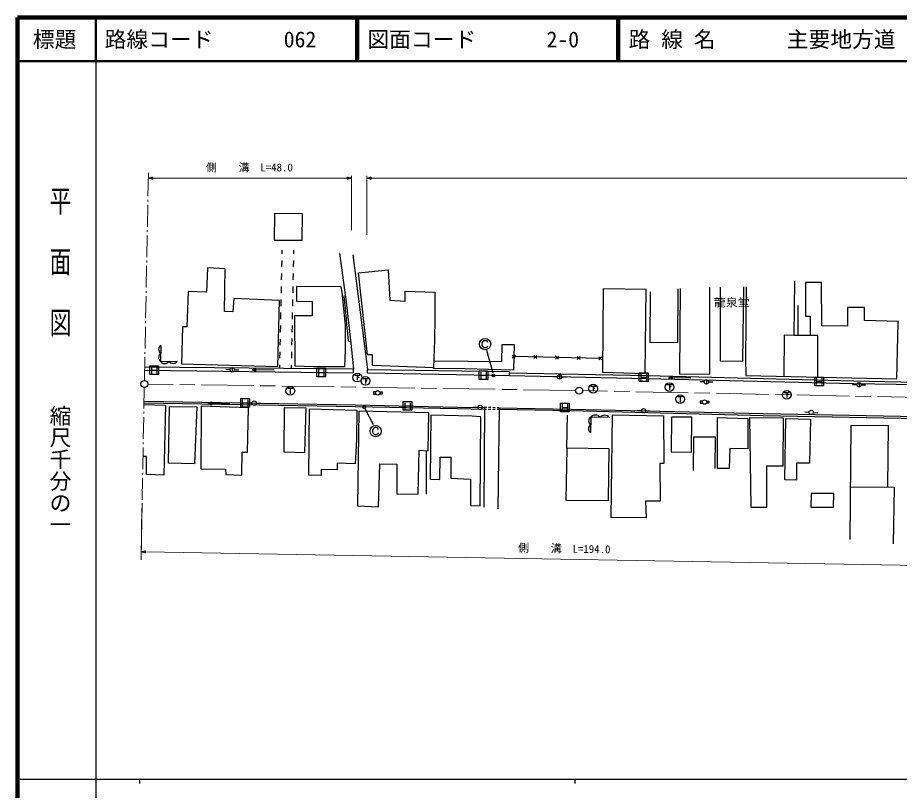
# Model space of a CAD drawing. Units: millimetres, scale not verified. Extents: x 40000 to 680000, y 20000 to 380000.
# Drawn here: x 40000 to 242596, y 202409 to 380000 of the extents above; entities that cross this region are included whole.
import ezdxf
from ezdxf.enums import TextEntityAlignment as Align

# ---------------------------------------------------------------- set-up
doc = ezdxf.new("R2010")
doc.units = ezdxf.units.MM
doc.header["$LTSCALE"] = 1000
doc.linetypes.add('CHAIN', pattern=[18.5, 12, -1.5, 3.5, -1.5])
for name, color, linetype, lineweight in [('M-BGD', 7, 'Continuous', 25), ('M-BGD-EXST', 7, 'Continuous', 25), ('M-BGD-HTXT', 7, 'Continuous', 13), ('M-BMK', 2, 'CHAIN', 13), ('M-BMK-SRVR', 3, 'Continuous', 25), ('M-STR-HTXT', 7, 'Continuous', 13), ('M-STR-STRC', 7, 'Continuous', 25), ('M-TTL', 2, 'Continuous', 140), ('M-TTL-BAND', 7, 'Continuous', 25), ('M-TTL-LINE', 7, 'Continuous', 50)]:
    doc.layers.add(name, color=color, linetype=linetype, lineweight=lineweight)
doc.layers.add('M-TTL-TXT', color=7, linetype='Continuous')
doc.styles.add('@ＭＳ ゴシック', font='')
doc.styles.add('ＭＳ ゴシック', font='')
doc.styles.get('@ＭＳ ゴシック').set_extended_font_data('@MS Gothic')
doc.styles.get('ＭＳ ゴシック').set_extended_font_data('MS Gothic')

msp = doc.modelspace()

# ---------------------------------------------------------------- linework, layer by layer
at = {"layer": 'M-BGD'}
for p, q in [((100794, 325710), (100813, 326573)), ((103399, 326588), (103382, 325718)), ((100730, 322711), (100762, 324211)), ((103352, 324218), (103322, 322719)), ((116993, 325515), (120380, 299099)), ((100666, 319712), (100698, 321211)), ((103292, 321219), (103262, 319719)), ((100601, 316712), (100634, 318212)), ((103232, 318220), (103202, 316720)), ((218422, 306975), (218555, 319489)), ((184219, 298218), (184413, 317556)), ((185319, 316964), (185232, 305453)), ((100537, 313713), (100569, 315213)), ((103172, 315220), (103142, 313721)), ((100473, 310714), (100505, 312213)), ((103112, 312221), (103082, 310721)), ((219250, 313828), (219250, 306973)), ((100409, 307715), (100441, 309214)), ((103052, 309221), (103022, 307722)), ((100344, 304715), (100376, 306215)), ((102992, 306222), (102961, 304722)), ((100280, 301716), (100312, 303216)), ((102931, 303223), (102901, 301723)), ((153636, 301740), (154358, 302433)), ((154343, 301726), (153651, 302447)), ((173895, 301686), (153997, 302086)), ((158611, 301640), (159332, 302332)), ((159318, 301626), (158625, 302347)), ((163585, 301540), (164307, 302232)), ((164292, 301526), (163600, 302247)), ((168560, 301440), (169281, 302132)), ((169267, 301426), (168574, 302147)), ((173534, 301340), (174255, 302032)), ((174241, 301326), (173548, 302047)), ((100229, 299353), (100248, 300216)), ((102871, 300223), (102854, 299353)), ((117163, 299184), (69198, 299687)), ((88821, 299084), (87821, 299096)), ((89321, 299577), (89321, 298577)), ((89821, 299077), (90821, 299077)), ((93921, 299040), (94677, 299404)), ((98921, 298966), (93921, 299040)), ((94666, 298654), (93921, 299040)), ((94677, 299404), (94666, 298654)), ((135541, 299352), (135535, 299523)), ((164535, 297931), (164535, 296931)), ((164035, 297443), (163035, 297465)), ((165034, 297420), (166034, 297398)), ((189661, 297229), (190418, 297590)), ((194660, 297137), (189661, 297229)), ((190404, 296840), (189661, 297229)), ((190418, 297590), (190404, 296840)), ((197752, 296305), (196752, 296326)), ((198252, 296795), (198252, 295795)), ((198752, 296295), (199752, 296295)), ((233342, 296126), (233342, 295126)), ((232842, 295616), (231843, 295595)), ((233842, 295613), (234842, 295586)), ((74653, 277602), (74914, 290633)), ((83789, 291300), (84542, 291669)), ((88789, 291266), (83789, 291300)), ((84537, 290920), (83789, 291300)), ((84542, 291669), (84537, 290920)), ((93853, 291413), (92853, 291431)), ((94853, 291396), (95852, 291378)), ((145750, 290429), (144750, 290447)), ((146747, 290472), (147742, 290575)), ((147308, 290401), (147135, 267519)), ((147714, 289959), (147305, 289966)), ((147718, 290394), (147308, 290401)), ((148714, 289940), (148214, 289950)), ((148718, 290376), (148218, 290385)), ((149714, 289922), (149214, 289931)), ((149718, 290358), (149218, 290367)), ((150623, 289905), (150214, 289913)), ((150628, 290342), (150218, 290349)), ((150628, 290342), (150352, 267095)), ((166185, 281065), (166316, 288628)), ((183343, 289665), (182343, 289689)), ((184342, 289642), (185342, 289618)), ((207800, 287904), (207754, 280878)), ((221865, 289287), (220866, 289335)), ((222864, 289243), (223863, 289202)), ((200308, 283690), (200221, 276409)), ((133842, 280493), (133842, 270482)), ((227575, 270651), (222319, 270651))]:
    msp.add_line(p, q, dxfattribs=at)
for points in [[(99065, 335035), (105350, 335001), (105317, 328782), (99032, 328815)], [(83635, 322467), (83381, 316879), (79147, 317049), (78893, 308921), (77877, 308921), (77623, 300454), (99806, 299861), (100145, 315017), (89646, 315440), (89477, 312392), (87529, 312477), (87699, 322298)], [(135535, 299523), (121565, 300031), (121565, 302486), (120380, 302486), (118348, 321367), (125121, 322044), (125545, 315101), (129016, 314847), (129016, 317133), (135874, 316879), (135874, 311037), (135789, 305957)], [(108019, 299861), (115215, 299861), (115300, 303587), (115300, 309344), (114538, 316879), (114369, 318149), (104039, 318234), (104039, 314847), (107680, 314763), (107680, 311461), (103616, 311461), (103701, 299946)], [(93034, 290340), (82195, 290717), (82111, 276324), (87783, 276239), (87868, 274969), (91509, 274885), (91593, 280134), (92779, 280134)], [(101330, 290379), (106241, 290294), (105902, 279965), (101245, 280134)], [(107087, 290125), (117925, 289786), (117840, 283013), (117586, 277425), (113437, 277594), (113437, 276070), (109712, 276155), (109712, 274800), (106918, 274885)], [(118433, 289532), (118094, 267773), (122920, 267603), (123259, 277425), (127153, 277340), (127153, 270567), (132064, 270482), (132233, 280557), (134350, 280473), (134519, 289193)], [(137059, 278949), (139515, 278949), (139515, 274123), (144087, 273953), (144087, 267857), (146288, 267773), (146457, 288262), (144425, 288431), (134943, 288601), (134773, 273953), (136975, 273869)], [(176683, 288685), (188367, 288516), (188452, 277509), (187521, 277509), (187605, 268873), (184303, 268873), (184388, 265063), (176345, 265148)], [(190271, 288148), (190145, 280219), (194802, 280134), (194887, 288177)], [(208181, 288014), (208433, 267519), (212159, 267519), (212159, 277001), (215884, 277001), (215969, 287923)], [(218932, 277594), (218932, 273699), (216307, 273784), (216477, 287839), (222149, 287754), (221980, 277594)], [(166185, 281065), (165931, 269127), (175752, 269043), (175921, 280896)]]:
    msp.add_lwpolyline(points, close=True, dxfattribs=at)
for points in [[(113945, 325854), (115469, 314593), (116485, 305873), (117163, 299184)], [(201406, 318065), (201406, 301131), (206655, 301047), (206825, 318149)], [(207417, 318149), (207248, 301555), (207333, 297745), (242046, 296983), (242300, 309937), (242385, 310191), (234595, 310360), (234595, 313408), (230701, 313408), (230701, 309090), (224774, 309175), (224689, 319165), (221049, 319165), (221049, 311376), (222065, 311376), (222065, 306973)], [(184413, 317556), (174567, 317641), (174397, 298507), (184219, 298218)], [(185232, 305453), (191669, 305365), (191754, 317641)], [(192262, 317726), (192093, 298168), (199035, 298083), (199035, 318065)], [(259657, 315863), (261399, 295414), (232061, 295850), (184640, 296981), (152982, 297690), (153026, 298355)], [(153026, 298355), (184678, 297732), (232132, 296502), (260673, 295882), (259139, 315841)], [(218509, 306973), (216137, 307027), (216053, 297553)], [(223843, 297382), (223843, 306973), (218509, 306973)], [(72893, 304666), (72864, 300971), (76692, 301047)], [(135599, 301132), (151283, 300962), (151368, 304857), (154077, 304857), (153908, 299015), (148297, 299118)], [(69157, 299015), (117163, 298337), (117163, 299184)], [(152982, 297690), (120363, 298292), (120380, 299099)], [(120380, 299099), (152977, 298676), (153026, 298355)], [(148297, 299118), (142817, 299269), (135541, 299352)], [(69047, 291845), (117609, 291000), (141086, 290512), (147308, 290401)], [(69033, 291077), (73983, 290971), (73559, 274885), (69580, 274969), (69580, 279118), (68803, 279118)], [(147305, 289966), (141057, 290081), (117613, 290516), (69038, 291377)], [(74914, 290633), (81179, 290548), (80671, 277425), (74653, 277602)], [(265871, 259837), (262738, 287490), (211334, 288495), (167099, 289603), (150623, 289905)], [(150628, 290342), (167158, 290047), (211364, 289005), (262532, 288058)], [(175996, 288104), (171681, 288192), (171666, 284601)], [(207754, 280878), (203607, 280981), (203523, 276409), (200813, 276409), (200813, 288093), (207800, 287904)], [(231293, 260068), (231547, 286315), (240014, 286230), (239845, 272104)], [(195310, 275901), (195395, 283690), (200308, 283690)], [(231410, 272175), (241369, 272091), (241199, 259052)], [(222319, 270651), (222234, 267519), (227483, 267519), (227575, 270651)]]:
    msp.add_lwpolyline(points, dxfattribs=at)
for centre in [(89321, 299077), (164535, 297431), (198252, 296295), (233342, 295626), (94353, 291404), (146250, 290420), (183843, 289653), (222365, 289263)]:
    msp.add_circle(centre, 500, dxfattribs=at)
for centre, radius, start, end in [((73489, 303737), 1103, 122.69136, 236.39192), ((73475, 301890), 1103, 122.69136, 236.39192), ((73808, 301656), 1166, 215.96951, 326.29136), ((75722, 301694), 1166, 215.96951, 326.29136), ((172233, 287292), 1056, 121.53995, 237.98848), ((172741, 287256), 1415, 39.10354, 138.54217), ((174899, 287211), 1415, 39.10354, 138.54217), ((172226, 285496), 1056, 121.53995, 237.98848)]:
    msp.add_arc(centre, radius, start, end, dxfattribs=at)
msp.add_open_spline([(114936, 316080), (115196, 313531), (115264, 312886), (115458, 310838), (115601, 309337), (115667, 308495), (115813, 306995), (115848, 306633), (115837, 306425), (115912, 306069), (115949, 305890), (115947, 305751), (116089, 305635), (116223, 305526), (116352, 305527), (116520, 305532)], degree=3, knots=[0, 0, 0, 0, 1, 1, 1, 2, 2, 2, 3, 3, 3, 4, 4, 4, 5, 5, 5, 5], dxfattribs=at)
at = {"layer": 'M-BGD-EXST'}
for p, q in [((117453, 297820), (118653, 297820)), ((118053, 297820), (118053, 296670)), ((118053, 297520), (118453, 297320)), ((119315, 297055), (120515, 297055)), ((119915, 297055), (119915, 295905)), ((119915, 296755), (120315, 296555)), ((102106, 294811), (103206, 294811)), ((102656, 294811), (102656, 293561)), ((122309, 293995), (121742, 293995)), ((121742, 293995), (121742, 293495)), ((123175, 293995), (123742, 293995)), ((123742, 293995), (123742, 293495)), ((171647, 295278), (172847, 295278)), ((172247, 295278), (172247, 294128)), ((172247, 294978), (172647, 294778)), ((189183, 295648), (190383, 295648)), ((189783, 295648), (189783, 294498)), ((189783, 295348), (190183, 295148)), ((216113, 293878), (217313, 293878)), ((216713, 293878), (216713, 292728)), ((121742, 293495), (122309, 293495)), ((123742, 293495), (123175, 293495)), ((191671, 292904), (192771, 292904)), ((192221, 292904), (192221, 291654)), ((197419, 291889), (196852, 291889)), ((196852, 291889), (196852, 291389)), ((198285, 291889), (198852, 291889)), ((198852, 291889), (198852, 291389)), ((216713, 293578), (217113, 293378)), ((196852, 291389), (197419, 291389)), ((198852, 291389), (198285, 291389))]:
    msp.add_line(p, q, dxfattribs=at)
for centre, radius in [((118053, 297270), 1000), ((119915, 296505), 1000), ((189783, 295098), 1000), ((102656, 294211), 1000), ((122742, 293745), 500), ((172247, 294728), 1000), ((216713, 293328), 1000), ((192221, 292304), 1000), ((197852, 291639), 500)]:
    msp.add_circle(centre, radius, dxfattribs=at)
at = {"layer": 'M-BGD-HTXT'}
for p, q in [((70054, 344303), (69951, 338948)), ((69913, 336949), (69817, 331949)), ((69936, 338148), (69928, 337748)), ((69801, 331150), (69794, 330750)), ((69778, 329950), (69682, 324951)), ((69644, 322951), (69548, 317952)), ((69667, 324151), (69659, 323751)), ((69533, 317152), (69525, 316752)), ((69510, 315952), (69414, 310953)), ((69398, 310153), (69391, 309754)), ((69375, 308954), (69280, 303955)), ((69241, 301955), (69138, 296600)), ((69264, 303155), (69257, 302755)), ((69108, 295000), (69016, 290192)), ((68977, 288193), (68881, 283194)), ((69000, 289392), (68993, 288993)), ((68866, 282394), (68858, 281994)), ((68843, 281194), (68747, 276195)), ((68709, 274195), (68613, 269196)), ((68732, 275395), (68724, 274995)), ((68597, 268396), (68590, 267996)), ((68574, 267197), (68478, 262197)), ((68463, 261398), (68455, 260998)), ((68440, 260198), (68348, 255390))]:
    msp.add_line(p, q, dxfattribs=at)
at = {"layer": 'M-BMK'}
for p, q in [((168227, 294309), (69923, 295788)), ((268037, 292285), (169827, 294281))]:
    msp.add_line(p, q, dxfattribs=at)
at = {"layer": 'M-BMK-SRVR'}
for centre in [(69123, 295800), (169027, 294297)]:
    msp.add_circle(centre, 800, dxfattribs=at)
at = {"layer": 'M-STR-HTXT'}
for p, q in [((70031, 343107), (71031, 343357)), ((70031, 343107), (71031, 343107)), ((70031, 343107), (71031, 342857)), ((71031, 343157), (70231, 343157)), ((71031, 343057), (70231, 343057)), ((70431, 343207), (71031, 343207)), ((70431, 343007), (71031, 343007)), ((71031, 343257), (70631, 343257)), ((71031, 342957), (70631, 342957)), ((70831, 343307), (71031, 343307)), ((70831, 342907), (71031, 342907)), ((71031, 342857), (71031, 343357)), ((71031, 343107), (115739, 343107)), ((115739, 343357), (115739, 342857)), ((116739, 343107), (115739, 343357)), ((115939, 343307), (115739, 343307)), ((115739, 343257), (116139, 343257)), ((116339, 343207), (115739, 343207)), ((115739, 343157), (116539, 343157)), ((116739, 343107), (115739, 343107)), ((116739, 343107), (115739, 342857)), ((115739, 343057), (116539, 343057)), ((116339, 343007), (115739, 343007)), ((115739, 342957), (116139, 342957)), ((115939, 342907), (115739, 342907)), ((116739, 331120), (116739, 343607)), ((120231, 330068), (120231, 343607)), ((120231, 343107), (121231, 343357)), ((120231, 343107), (121231, 343107)), ((120231, 343107), (121231, 342857)), ((121231, 343157), (120431, 343157)), ((121231, 343057), (120431, 343057)), ((120631, 343207), (121231, 343207)), ((120631, 343007), (121231, 343007)), ((121231, 343257), (120831, 343257)), ((121231, 342957), (120831, 342957)), ((121031, 343307), (121231, 343307)), ((121031, 342907), (121231, 342907)), ((121231, 342857), (121231, 343357)), ((121231, 343107), (421251, 343107)), ((68597, 268216), (68394, 256739)), ((68403, 257239), (69407, 257471)), ((68805, 257332), (69405, 257321)), ((69406, 257371), (69006, 257378)), ((69206, 257425), (69406, 257421)), ((69398, 256971), (69407, 257471)), ((68403, 257239), (69403, 257221)), ((68403, 257239), (69398, 256971)), ((69402, 257171), (68602, 257185)), ((69404, 257271), (68604, 257285)), ((68801, 257132), (69401, 257121)), ((69400, 257071), (69000, 257078)), ((69199, 257025), (69399, 257021)), ((69403, 257221), (261730, 253823))]:
    msp.add_line(p, q, dxfattribs=at)
at = {"layer": 'M-STR-STRC'}
for p, q in [((146755, 305359), (146690, 305099)), ((146690, 305099), (146690, 304839)), ((146690, 304839), (146755, 304579)), ((146885, 305554), (146755, 305359)), ((146755, 304579), (146885, 304384)), ((147080, 305684), (146885, 305554)), ((146885, 304384), (147080, 304254)), ((147275, 305749), (147080, 305684)), ((147080, 304254), (147275, 304189)), ((147535, 305749), (147275, 305749)), ((147275, 304189), (147535, 304189)), ((147730, 305684), (147535, 305749)), ((147535, 304189), (147730, 304254)), ((147925, 305554), (147730, 305684)), ((147730, 304254), (147925, 304384)), ((148055, 305359), (147925, 305554)), ((147925, 304384), (148055, 304579)), ((149231, 298286), (147797, 303532)), ((70358, 297984), (70358, 299984)), ((70358, 299984), (72358, 299984)), ((72358, 299984), (72358, 297984)), ((72358, 297984), (70358, 297984)), ((70733, 299734), (70733, 298234)), ((70733, 298984), (71983, 298984)), ((71983, 299734), (71983, 298234)), ((108742, 297442), (108742, 299442)), ((108742, 299442), (110742, 299442)), ((109117, 299192), (109117, 297692)), ((109117, 298442), (110367, 298442)), ((110367, 299192), (110367, 297692)), ((110742, 299442), (110742, 297442)), ((146041, 296800), (146041, 298800)), ((146041, 298800), (148041, 298800)), ((146416, 298550), (146416, 297050)), ((147666, 298550), (147666, 297050)), ((148041, 298800), (148041, 296800)), ((182841, 296381), (182841, 298381)), ((182841, 298381), (184841, 298381)), ((183216, 298131), (183216, 296631)), ((184466, 298131), (184466, 296631)), ((184841, 298381), (184841, 296381)), ((110742, 297442), (108742, 297442)), ((148041, 296800), (146041, 296800)), ((146416, 297800), (147666, 297800)), ((184841, 296381), (182841, 296381)), ((183216, 297381), (184466, 297381)), ((223138, 295398), (223138, 297398)), ((223138, 297398), (225138, 297398)), ((223513, 297148), (223513, 295648)), ((223513, 296398), (224763, 296398)), ((224763, 297148), (224763, 295648)), ((225138, 297398), (225138, 295398)), ((225138, 295398), (223138, 295398)), ((91248, 290441), (91248, 292441)), ((91248, 292441), (93248, 292441)), ((91623, 292191), (91623, 290691)), ((92873, 292191), (92873, 290691)), ((93248, 292441), (93248, 290441)), ((128557, 289752), (128557, 291752)), ((128557, 291752), (130557, 291752)), ((130557, 291752), (130557, 289752)), ((93248, 290441), (91248, 290441)), ((91623, 291441), (92873, 291441)), ((121770, 286426), (119819, 290077)), ((130557, 289752), (128557, 289752)), ((128932, 291502), (128932, 290002)), ((128932, 290752), (130182, 290752)), ((130182, 291502), (130182, 290002)), ((164729, 289398), (164729, 291398)), ((164729, 291398), (166729, 291398)), ((165104, 291148), (165104, 289648)), ((165104, 290398), (166354, 290398)), ((166354, 291148), (166354, 289648)), ((166729, 291398), (166729, 289398)), ((166729, 289398), (164729, 289398)), ((121939, 285707), (121744, 285577)), ((122134, 285772), (121939, 285707)), ((122394, 285772), (122134, 285772)), ((122589, 285707), (122394, 285772)), ((122784, 285577), (122589, 285707)), ((121614, 285382), (121549, 285122)), ((121549, 285122), (121549, 284862)), ((121549, 284862), (121614, 284602)), ((121744, 285577), (121614, 285382)), ((121614, 284602), (121744, 284407)), ((121744, 284407), (121939, 284277)), ((121939, 284277), (122134, 284212)), ((122134, 284212), (122394, 284212)), ((122394, 284212), (122589, 284277)), ((122589, 284277), (122784, 284407)), ((122914, 285382), (122784, 285577)), ((122784, 284407), (122914, 284602))]:
    msp.add_line(p, q, dxfattribs=at)
for centre, radius in [((147405, 304969), 1300), ((149333, 297758), 305), ((119588, 290479), 305), ((122264, 284992), 1300)]:
    msp.add_circle(centre, radius, dxfattribs=at)
at = {"layer": 'M-TTL'}
for p, q in [((40000, 380000), (40000, 20000)), ((680000, 380000), (40000, 380000))]:
    msp.add_line(p, q, dxfattribs=at)
at = {"layer": 'M-TTL-BAND'}
for p, q in [((58000, 370000), (58000, 20000)), ((40000, 205000), (579000, 205000)), ((68000, 205000), (68000, 204000)), ((168000, 205000), (168000, 204000))]:
    msp.add_line(p, q, dxfattribs=at)
at = {"layer": 'M-TTL-LINE'}
for p, q in [((58000, 380000), (58000, 370000)), ((117750, 380000), (117750, 370000)), ((118250, 380000), (118250, 370000)), ((177750, 380000), (177750, 370000)), ((178250, 380000), (178250, 370000)), ((40000, 370000), (680000, 370000))]:
    msp.add_line(p, q, dxfattribs=at)

# ---------------------------------------------------------------- texts
at = {"layer": 'M-BGD', "style": 'ＭＳ ゴシック', "width": 1.1}
msp.add_text('龍泉堂', height=1833, dxfattribs=at).set_placement((204079, 313054), align=Align.BOTTOM_CENTER)
at = {"layer": 'M-STR-HTXT', "style": 'ＭＳ ゴシック'}
msp.add_text('側\u3000\u3000溝  L=48.0', height=1833, dxfattribs=at).set_placement((93251, 344107), align=Align.BOTTOM_CENTER)
msp.add_text('側\u3000\u3000溝  L=194.0', height=1833, rotation=358.988, dxfattribs=at).set_placement((165584, 256522), align=Align.BOTTOM_CENTER)
at = {"layer": 'M-TTL-BAND', "style": '@ＭＳ ゴシック', "width": 1.4}
msp.add_text('平  面  図', height=3666, rotation=270, dxfattribs=at).set_placement((49777, 306475), align=Align.MIDDLE_RIGHT)
at = {"layer": 'M-TTL-BAND', "style": '@ＭＳ ゴシック'}
msp.add_text('縮尺千分の一', height=3666, rotation=270, dxfattribs=at).set_placement((49777, 261030), align=Align.MIDDLE_RIGHT)
at = {"layer": 'M-TTL-TXT', "style": 'ＭＳ ゴシック'}
msp.add_text('標題', height=3666, dxfattribs=at).set_placement((48500, 375000), align=Align.MIDDLE_CENTER)
for s, p in [('路線コード', (60000, 375000)), ('図面コード', (120380, 375000)), ('路 線 名', (180380, 375000)), ('主要地方道\u3000山口旭線', (216734, 375000)), ('062', (101142, 375000)), ('2-0', (161521, 375000))]:
    msp.add_text(s, height=3666, dxfattribs=at).set_placement(p, align=Align.MIDDLE_LEFT)

doc.saveas('drawing.dxf')
